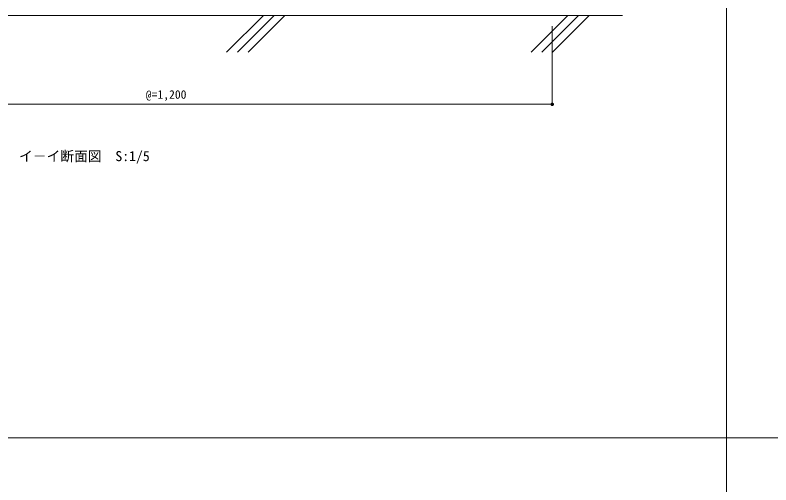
# Model space of a CAD drawing. Units: millimetres, scale not verified, with parts at other scales. Extents: x -4603 to 4686, y -14667 to 14758.
# Drawn here: x -3608 to -2537, y -1485 to -819 of the extents above; entities that cross this region are included whole.
import ezdxf
from ezdxf.enums import TextEntityAlignment as Align

# ---------------------------------------------------------------- set-up
doc = ezdxf.new("R2010")
doc.units = ezdxf.units.MM
doc.header["$LTSCALE"] = 6.6
for name, color, linetype, lineweight in [('0-0_A-E01-仕上太線', 4, 'Continuous', 9), ('0-3_0-A11-寸法_詳細', 5, 'Continuous', 9), ('0-4_0', 7, 'Continuous', 9), ('0-5_A-B03-文字_書込_小', 7, 'Continuous', 9), ('0-D_A-C02-ハッチング', 134, 'Continuous', 9), ('1-5_A-C01-補助線(非印刷)', 4, 'Continuous', 9), ('1-B_0-A01-枠A', 4, 'Continuous', 9)]:
    doc.layers.add(name, color=color, linetype=linetype, lineweight=lineweight)
doc.styles.add('ＭＳ ゴシック', font='')
doc.styles.get('ＭＳ ゴシック').set_extended_font_data('MS Gothic')

# ---------------------------------------------------------------- blocks, each defined once
blk = doc.blocks.new('_Dot')
at = {"layer": '0-4_0'}
blk.add_line((-25, 0), (-50, 0), dxfattribs=at)
for points in [[(0, 0), (-25, 0), (-24.8, 3.13)], [(0, 0), (-24.8, -3.13), (-25, 0)], [(0, 0), (-24.8, 3.13), (-24.21, 6.22)], [(0, 0), (-24.21, -6.22), (-24.8, -3.13)], [(0, 0), (-24.21, 6.22), (-23.24, 9.2)], [(0, 0), (-23.24, -9.2), (-24.21, -6.22)], [(0, 0), (-23.24, 9.2), (-21.91, 12.04)], [(0, 0), (-21.91, -12.04), (-23.24, -9.2)], [(0, 0), (-21.91, 12.04), (-20.23, 14.69)], [(0, 0), (-20.23, -14.69), (-21.91, -12.04)], [(0, 0), (-20.23, 14.69), (-18.22, 17.11)], [(0, 0), (-18.22, -17.11), (-20.23, -14.69)], [(0, 0), (-18.22, 17.11), (-15.94, 19.26)], [(0, 0), (-15.94, -19.26), (-18.22, -17.11)], [(0, 0), (-15.94, 19.26), (-13.4, 21.11)], [(0, 0), (-13.4, -21.11), (-15.94, -19.26)], [(0, 0), (-13.4, 21.11), (-10.64, 22.62)], [(0, 0), (-10.64, -22.62), (-13.4, -21.11)], [(0, 0), (-10.64, 22.62), (-7.73, 23.78)], [(0, 0), (-7.73, -23.78), (-10.64, -22.62)], [(0, 0), (-7.73, 23.78), (-4.68, 24.56)], [(0, 0), (-4.68, -24.56), (-7.73, -23.78)], [(0, 0), (-4.68, 24.56), (-1.57, 24.95)], [(0, 0), (-1.57, -24.95), (-4.68, -24.56)], [(0, 0), (-1.57, 24.95), (1.57, 24.95)], [(0, 0), (1.57, -24.95), (-1.57, -24.95)], [(0, 0), (1.57, 24.95), (4.68, 24.56)], [(0, 0), (4.68, 24.56), (7.73, 23.78)], [(0, 0), (7.73, 23.78), (10.64, 22.62)], [(0, 0), (10.64, 22.62), (13.4, 21.11)], [(0, 0), (13.4, 21.11), (15.94, 19.26)], [(0, 0), (15.94, 19.26), (18.22, 17.11)], [(0, 0), (18.22, 17.11), (20.23, 14.69)], [(0, 0), (20.23, 14.69), (21.91, 12.04)], [(0, 0), (21.91, 12.04), (23.24, 9.2)], [(0, 0), (23.24, 9.2), (24.21, 6.22)], [(0, 0), (24.21, 6.22), (24.8, 3.13)], [(0, 0), (24.8, 3.13), (25, 0)], [(0, 0), (4.68, -24.56), (1.57, -24.95)], [(0, 0), (7.73, -23.78), (4.68, -24.56)], [(0, 0), (10.64, -22.62), (7.73, -23.78)], [(0, 0), (13.4, -21.11), (10.64, -22.62)], [(0, 0), (15.94, -19.26), (13.4, -21.11)], [(0, 0), (18.22, -17.11), (15.94, -19.26)], [(0, 0), (20.23, -14.69), (18.22, -17.11)], [(0, 0), (21.91, -12.04), (20.23, -14.69)], [(0, 0), (23.24, -9.2), (21.91, -12.04)], [(0, 0), (24.21, -6.22), (23.24, -9.2)], [(0, 0), (24.8, -3.13), (24.21, -6.22)], [(0, 0), (25, 0), (24.8, -3.13)]]:
    blk.add_solid(points, dxfattribs=at)
blk = doc.blocks.new('A1 waku')
at = {"layer": '1-5_A-C01-補助線(非印刷)'}
for p, q in [((21025, 2250), (21025, 28783.33)), ((991.67, 15516.67), (41058.33, 15516.67))]:
    blk.add_line(p, q, dxfattribs=at)

msp = doc.modelspace()

# ---------------------------------------------------------------- linework, layer by layer
at = {"layer": '0-0_A-E01-仕上太線'}
msp.add_line((-4092.378, -819.16), (-2747.378, -819.16), dxfattribs=at)
at = {"layer": '0-3_0-A11-寸法_詳細'}
for p, q in [((-2847.053, -834.16), (-2847.053, -945.199)), ((-2852.053, -945.199), (-3937.378, -945.199))]:
    msp.add_line(p, q, dxfattribs=at)
at = {"layer": '0-D_A-C02-ハッチング'}
for p, q in [((-3308.472, -871.192), (-3256.449, -819.16)), ((-3293.243, -871.192), (-3241.22, -819.16)), ((-3278.009, -871.192), (-3225.987, -819.16)), ((-2877.055, -871.192), (-2825.033, -819.16)), ((-2861.826, -871.192), (-2809.803, -819.16)), ((-2846.592, -871.192), (-2794.57, -819.16))]:
    msp.add_line(p, q, dxfattribs=at)

# ---------------------------------------------------------------- block references
at = {"layer": '0-3_0-A11-寸法_詳細', "xscale": 0.1, "yscale": 0.1}
msp.add_blockref('_Dot', (-2847.053, -945.199), dxfattribs=at)
at = {"layer": '1-B_0-A01-枠A', "xscale": 0.1, "yscale": 0.1}
msp.add_blockref('A1 waku', (-4702.372, -2970), dxfattribs=at)

# ---------------------------------------------------------------- texts
at = {"layer": '0-3_0-A11-寸法_詳細', "style": 'ＭＳ ゴシック'}
msp.add_text('@=1,200', height=12.1, dxfattribs=at).set_placement((-3423.034, -940.925), align=Align.BOTTOM_LEFT)
at = {"layer": '0-5_A-B03-文字_書込_小', "style": 'ＭＳ ゴシック'}
msp.add_text('イ－イ断面図\u3000S:1/5', height=14.3, dxfattribs=at).set_placement((-3602.713, -1030.104), align=Align.BOTTOM_LEFT)

doc.saveas('drawing.dxf')
